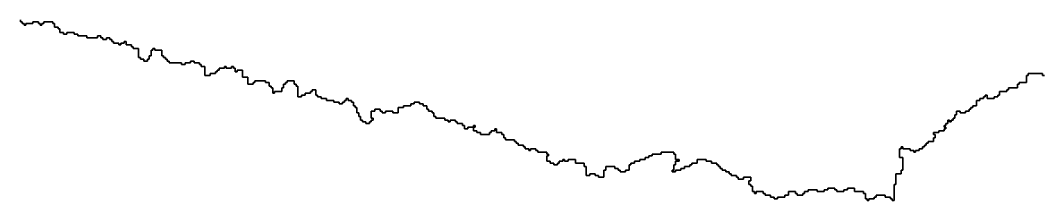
# Model space of a CAD drawing. Header units: inches. Extents: x -98695 to 376223, y 1122520 to 1501782.
# Drawn here: x 339114 to 356728, y 1185355 to 1188461 of the extents above; entities that cross this region are included whole.
import ezdxf

# ---------------------------------------------------------------- set-up
doc = ezdxf.new("R2010")
doc.units = ezdxf.units.IN
doc.header["$MEASUREMENT"] = 0
doc.layers.add('subs1', color=7, linetype='Continuous', true_color=0xc8dcf7)

msp = doc.modelspace()

# ---------------------------------------------------------------- linework, layer by layer
at = {"layer": 'subs1'}
msp.add_lwpolyline([(356759, 1187514), (356728, 1187514), (356728, 1187545), (356481, 1187545), (356481, 1187514), (356450, 1187514), (356450, 1187391), (356327, 1187391), (356327, 1187360), (356296, 1187360), (356296, 1187298), (356142, 1187298), (356142, 1187267), (356111, 1187267), (356111, 1187236), (355988, 1187236), (355988, 1187175), (355957, 1187175), (355957, 1187144), (355895, 1187144), (355895, 1187113), (355772, 1187113), (355772, 1187175), (355741, 1187175), (355741, 1187144), (355710, 1187144), (355710, 1187113), (355648, 1187113), (355648, 1187082), (355587, 1187082), (355587, 1186990), (355525, 1186990), (355525, 1186959), (355494, 1186959), (355494, 1186928), (355463, 1186928), (355463, 1186897), (355401, 1186897), (355401, 1186866), (355309, 1186866), (355309, 1186897), (355247, 1186897), (355247, 1186835), (355216, 1186835), (355216, 1186774), (355186, 1186774), (355186, 1186743), (355155, 1186743), (355155, 1186712), (355124, 1186712), (355124, 1186743), (355093, 1186743), (355093, 1186681), (355062, 1186681), (355062, 1186650), (355031, 1186650), (355031, 1186619), (355062, 1186619), (355062, 1186589), (355031, 1186589), (355031, 1186558), (354939, 1186558), (354939, 1186527), (354846, 1186527), (354846, 1186496), (354877, 1186496), (354877, 1186434), (354846, 1186434), (354846, 1186373), (354754, 1186373), (354754, 1186342), (354723, 1186342), (354723, 1186311), (354692, 1186311), (354692, 1186280), (354661, 1186280), (354661, 1186249), (354599, 1186249), (354599, 1186218), (354538, 1186218), (354538, 1186188), (354507, 1186188), (354507, 1186218), (354445, 1186218), (354445, 1186249), (354322, 1186249), (354322, 1186280), (354291, 1186280), (354291, 1186249), (354260, 1186249), (354260, 1186095), (354322, 1186095), (354322, 1185879), (354291, 1185879), (354291, 1185817), (354198, 1185817), (354198, 1185632), (354168, 1185632), (354168, 1185355), (354137, 1185355), (354137, 1185386), (354106, 1185386), (354106, 1185416), (354013, 1185416), (354013, 1185447), (353859, 1185447), (353859, 1185416), (353828, 1185416), (353828, 1185386), (353736, 1185386), (353736, 1185355), (353705, 1185355), (353705, 1185386), (353674, 1185386), (353674, 1185478), (353643, 1185478), (353643, 1185509), (353489, 1185509), (353489, 1185571), (353366, 1185571), (353366, 1185540), (353304, 1185540), (353304, 1185509), (353180, 1185509), (353180, 1185540), (353150, 1185540), (353150, 1185571), (353026, 1185571), (353026, 1185540), (352965, 1185540), (352965, 1185509), (352841, 1185509), (352841, 1185540), (352687, 1185540), (352687, 1185509), (352625, 1185509), (352625, 1185478), (352594, 1185478), (352594, 1185447), (352502, 1185447), (352502, 1185478), (352471, 1185478), (352471, 1185509), (352348, 1185509), (352348, 1185447), (352286, 1185447), (352286, 1185416), (352163, 1185416), (352163, 1185386), (352101, 1185386), (352101, 1185416), (352039, 1185416), (352039, 1185447), (351947, 1185447), (351947, 1185478), (351916, 1185478), (351916, 1185509), (351792, 1185509), (351792, 1185478), (351762, 1185478), (351762, 1185509), (351731, 1185509), (351731, 1185601), (351700, 1185601), (351700, 1185632), (351669, 1185632), (351669, 1185694), (351700, 1185694), (351700, 1185756), (351576, 1185756), (351576, 1185725), (351484, 1185725), (351484, 1185756), (351453, 1185756), (351453, 1185787), (351361, 1185787), (351361, 1185817), (351330, 1185817), (351330, 1185848), (351268, 1185848), (351268, 1185879), (351206, 1185879), (351206, 1185910), (351175, 1185910), (351175, 1185941), (351145, 1185941), (351145, 1185972), (351114, 1185972), (351114, 1186002), (351021, 1186002), (351021, 1186033), (350929, 1186033), (350929, 1186064), (350774, 1186064), (350774, 1186002), (350682, 1186002), (350682, 1185972), (350651, 1185972), (350651, 1185941), (350559, 1185941), (350559, 1185910), (350497, 1185910), (350497, 1185879), (350404, 1185879), (350404, 1185848), (350343, 1185848), (350343, 1185879), (350373, 1185879), (350373, 1185972), (350404, 1185972), (350404, 1186033), (350466, 1186033), (350466, 1186064), (350404, 1186064), (350404, 1186157), (350373, 1186157), (350373, 1186188), (350158, 1186188), (350158, 1186157), (350003, 1186157), (350003, 1186126), (349942, 1186126), (349942, 1186095), (349880, 1186095), (349880, 1186064), (349787, 1186064), (349787, 1186033), (349695, 1186033), (349695, 1186002), (349633, 1186002), (349633, 1185972), (349602, 1185972), (349602, 1185879), (349541, 1185879), (349541, 1185848), (349448, 1185848), (349448, 1185879), (349417, 1185879), (349417, 1185910), (349355, 1185910), (349355, 1185941), (349201, 1185941), (349201, 1185879), (349170, 1185879), (349170, 1185756), (349078, 1185756), (349078, 1185787), (349016, 1185787), (349016, 1185817), (348924, 1185817), (348924, 1185787), (348862, 1185787), (348862, 1185941), (348831, 1185941), (348831, 1186002), (348677, 1186002), (348677, 1186064), (348553, 1186064), (348553, 1186033), (348492, 1186033), (348492, 1186064), (348461, 1186064), (348461, 1186033), (348399, 1186033), (348399, 1186002), (348368, 1186002), (348368, 1185972), (348307, 1185972), (348307, 1186002), (348245, 1186002), (348245, 1186033), (348183, 1186033), (348183, 1186126), (348214, 1186126), (348214, 1186157), (348183, 1186157), (348183, 1186188), (348029, 1186188), (348029, 1186218), (347998, 1186218), (347998, 1186249), (347906, 1186249), (347906, 1186218), (347875, 1186218), (347875, 1186249), (347813, 1186249), (347813, 1186280), (347782, 1186280), (347782, 1186311), (347690, 1186311), (347690, 1186342), (347659, 1186342), (347659, 1186373), (347628, 1186373), (347628, 1186403), (347474, 1186403), (347474, 1186434), (347443, 1186434), (347443, 1186496), (347412, 1186496), (347412, 1186527), (347320, 1186527), (347320, 1186589), (347289, 1186589), (347289, 1186558), (347227, 1186558), (347227, 1186527), (347196, 1186527), (347196, 1186496), (347042, 1186496), (347042, 1186527), (346980, 1186527), (346980, 1186558), (346919, 1186558), (346919, 1186619), (346949, 1186619), (346949, 1186650), (346919, 1186650), (346919, 1186619), (346826, 1186619), (346826, 1186589), (346764, 1186589), (346764, 1186650), (346734, 1186650), (346734, 1186681), (346641, 1186681), (346641, 1186712), (346610, 1186712), (346610, 1186743), (346518, 1186743), (346518, 1186712), (346487, 1186712), (346487, 1186743), (346425, 1186743), (346425, 1186774), (346271, 1186774), (346271, 1186804), (346240, 1186804), (346240, 1186866), (346209, 1186866), (346209, 1186897), (346147, 1186897), (346147, 1186928), (346117, 1186928), (346117, 1186990), (346055, 1186990), (346055, 1187020), (345993, 1187020), (345993, 1187051), (345901, 1187051), (345901, 1187020), (345839, 1187020), (345839, 1186990), (345716, 1186990), (345716, 1186959), (345623, 1186959), (345623, 1186866), (345530, 1186866), (345530, 1186897), (345407, 1186897), (345407, 1186866), (345345, 1186866), (345345, 1186897), (345315, 1186897), (345315, 1186928), (345222, 1186928), (345222, 1186897), (345160, 1186897), (345160, 1186774), (345191, 1186774), (345191, 1186743), (345160, 1186743), (345160, 1186712), (345129, 1186712), (345129, 1186681), (345068, 1186681), (345068, 1186712), (345006, 1186712), (345006, 1186743), (344975, 1186743), (344975, 1186804), (344944, 1186804), (344944, 1186866), (344914, 1186866), (344914, 1186959), (344883, 1186959), (344883, 1186990), (344852, 1186990), (344852, 1187051), (344821, 1187051), (344821, 1187082), (344759, 1187082), (344759, 1187113), (344728, 1187113), (344728, 1187082), (344698, 1187082), (344698, 1187051), (344667, 1187051), (344667, 1187020), (344605, 1187020), (344605, 1187051), (344513, 1187051), (344513, 1187082), (344389, 1187082), (344389, 1187113), (344297, 1187113), (344297, 1187144), (344235, 1187144), (344235, 1187175), (344204, 1187175), (344204, 1187267), (344142, 1187267), (344142, 1187236), (344112, 1187236), (344112, 1187205), (344019, 1187205), (344019, 1187175), (343957, 1187175), (343957, 1187144), (343896, 1187144), (343896, 1187329), (343865, 1187329), (343865, 1187360), (343834, 1187360), (343834, 1187421), (343711, 1187421), (343711, 1187391), (343680, 1187391), (343680, 1187360), (343649, 1187360), (343649, 1187298), (343618, 1187298), (343618, 1187236), (343495, 1187236), (343495, 1187205), (343464, 1187205), (343464, 1187298), (343433, 1187298), (343433, 1187329), (343402, 1187329), (343402, 1187391), (343340, 1187391), (343340, 1187421), (343155, 1187421), (343155, 1187391), (343124, 1187391), (343124, 1187360), (343032, 1187360), (343032, 1187483), (342939, 1187483), (342939, 1187606), (342847, 1187606), (342847, 1187576), (342816, 1187576), (342816, 1187637), (342785, 1187637), (342785, 1187668), (342754, 1187668), (342754, 1187637), (342662, 1187637), (342662, 1187668), (342631, 1187668), (342631, 1187637), (342538, 1187637), (342538, 1187606), (342507, 1187606), (342507, 1187576), (342477, 1187576), (342477, 1187545), (342384, 1187545), (342384, 1187514), (342292, 1187514), (342292, 1187668), (342230, 1187668), (342230, 1187699), (342199, 1187699), (342199, 1187730), (342106, 1187730), (342106, 1187761), (342045, 1187761), (342045, 1187730), (341952, 1187730), (341952, 1187699), (341891, 1187699), (341891, 1187730), (341675, 1187730), (341675, 1187761), (341644, 1187761), (341644, 1187792), (341613, 1187792), (341613, 1187822), (341582, 1187822), (341582, 1187853), (341551, 1187853), (341551, 1187946), (341428, 1187946), (341428, 1187977), (341397, 1187977), (341397, 1187946), (341366, 1187946), (341366, 1187853), (341335, 1187853), (341335, 1187792), (341304, 1187792), (341304, 1187761), (341243, 1187761), (341243, 1187792), (341181, 1187792), (341181, 1187822), (341150, 1187822), (341150, 1187977), (341058, 1187977), (341058, 1188007), (341027, 1188007), (341027, 1188038), (340934, 1188038), (340934, 1188100), (340903, 1188100), (340903, 1188069), (340842, 1188069), (340842, 1188038), (340811, 1188038), (340811, 1188069), (340718, 1188069), (340718, 1188100), (340688, 1188100), (340688, 1188131), (340657, 1188131), (340657, 1188162), (340595, 1188162), (340595, 1188131), (340533, 1188131), (340533, 1188162), (340502, 1188162), (340502, 1188193), (340441, 1188193), (340441, 1188162), (340256, 1188162), (340256, 1188193), (340101, 1188193), (340101, 1188223), (340040, 1188223), (340040, 1188254), (339916, 1188254), (339916, 1188223), (339855, 1188223), (339855, 1188254), (339793, 1188254), (339793, 1188316), (339762, 1188316), (339762, 1188347), (339700, 1188347), (339700, 1188409), (339670, 1188409), (339670, 1188439), (339515, 1188439), (339515, 1188409), (339484, 1188409), (339484, 1188378), (339454, 1188378), (339454, 1188409), (339423, 1188409), (339423, 1188439), (339330, 1188439), (339330, 1188409), (339207, 1188409), (339207, 1188378), (339176, 1188378), (339176, 1188409), (339145, 1188409), (339145, 1188439), (339114, 1188439), (339114, 1188470)], dxfattribs=at)
msp.add_polyline3d([(339114, 1188470, 0), (339114, 1188439, 0), (339145, 1188439, 0), (339145, 1188409, 0), (339176, 1188409, 0), (339176, 1188378, 0), (339207, 1188378, 0), (339207, 1188409, 0), (339330, 1188409, 0), (339330, 1188439, 0), (339423, 1188439, 0), (339423, 1188409, 0), (339454, 1188409, 0), (339454, 1188378, 0), (339484, 1188378, 0), (339484, 1188409, 0), (339515, 1188409, 0), (339515, 1188439, 0), (339670, 1188439, 0), (339670, 1188409, 0), (339700, 1188409, 0), (339700, 1188347, 0), (339762, 1188347, 0), (339762, 1188316, 0), (339793, 1188316, 0), (339793, 1188254, 0), (339855, 1188254, 0), (339855, 1188223, 0), (339916, 1188223, 0), (339916, 1188254, 0), (340040, 1188254, 0), (340040, 1188223, 0), (340101, 1188223, 0), (340101, 1188193, 0), (340256, 1188193, 0), (340256, 1188162, 0), (340441, 1188162, 0), (340441, 1188193, 0), (340502, 1188193, 0), (340502, 1188162, 0), (340533, 1188162, 0), (340533, 1188131, 0), (340595, 1188131, 0), (340595, 1188162, 0), (340657, 1188162, 0), (340657, 1188131, 0), (340688, 1188131, 0), (340688, 1188100, 0), (340718, 1188100, 0), (340718, 1188069, 0), (340811, 1188069, 0), (340811, 1188038, 0), (340842, 1188038, 0), (340842, 1188069, 0), (340903, 1188069, 0), (340903, 1188100, 0), (340934, 1188100, 0), (340934, 1188038, 0), (341027, 1188038, 0), (341027, 1188007, 0), (341058, 1188007, 0), (341058, 1187977, 0), (341150, 1187977, 0), (341150, 1187822, 0), (341181, 1187822, 0), (341181, 1187792, 0), (341243, 1187792, 0), (341243, 1187761, 0), (341304, 1187761, 0), (341304, 1187792, 0), (341335, 1187792, 0), (341335, 1187853, 0), (341366, 1187853, 0), (341366, 1187946, 0), (341397, 1187946, 0), (341397, 1187977, 0), (341428, 1187977, 0), (341428, 1187946, 0), (341551, 1187946, 0), (341551, 1187853, 0), (341582, 1187853, 0), (341582, 1187822, 0), (341613, 1187822, 0), (341613, 1187792, 0), (341644, 1187792, 0), (341644, 1187761, 0), (341675, 1187761, 0), (341675, 1187730, 0), (341891, 1187730, 0), (341891, 1187699, 0), (341952, 1187699, 0), (341952, 1187730, 0), (342045, 1187730, 0), (342045, 1187761, 0), (342106, 1187761, 0), (342106, 1187730, 0), (342199, 1187730, 0), (342199, 1187699, 0), (342230, 1187699, 0), (342230, 1187668, 0), (342292, 1187668, 0), (342292, 1187514, 0), (342384, 1187514, 0), (342384, 1187545, 0), (342477, 1187545, 0), (342477, 1187576, 0), (342507, 1187576, 0), (342507, 1187606, 0), (342538, 1187606, 0), (342538, 1187637, 0), (342631, 1187637, 0), (342631, 1187668, 0), (342662, 1187668, 0), (342662, 1187637, 0), (342754, 1187637, 0), (342754, 1187668, 0), (342785, 1187668, 0), (342785, 1187637, 0), (342816, 1187637, 0), (342816, 1187576, 0), (342847, 1187576, 0), (342847, 1187606, 0), (342939, 1187606, 0), (342939, 1187483, 0), (343032, 1187483, 0), (343032, 1187360, 0), (343124, 1187360, 0), (343124, 1187391, 0), (343155, 1187391, 0), (343155, 1187421, 0), (343340, 1187421, 0), (343340, 1187391, 0), (343402, 1187391, 0), (343402, 1187329, 0), (343433, 1187329, 0), (343433, 1187298, 0), (343464, 1187298, 0), (343464, 1187205, 0), (343495, 1187205, 0), (343495, 1187236, 0), (343618, 1187236, 0), (343618, 1187298, 0), (343649, 1187298, 0), (343649, 1187360, 0), (343680, 1187360, 0), (343680, 1187391, 0), (343711, 1187391, 0), (343711, 1187421, 0), (343834, 1187421, 0), (343834, 1187360, 0), (343865, 1187360, 0), (343865, 1187329, 0), (343896, 1187329, 0), (343896, 1187144, 0), (343957, 1187144, 0), (343957, 1187175, 0), (344019, 1187175, 0), (344019, 1187205, 0), (344112, 1187205, 0), (344112, 1187236, 0), (344142, 1187236, 0), (344142, 1187267, 0), (344204, 1187267, 0), (344204, 1187175, 0), (344235, 1187175, 0), (344235, 1187144, 0), (344297, 1187144, 0), (344297, 1187113, 0), (344389, 1187113, 0), (344389, 1187082, 0), (344513, 1187082, 0), (344513, 1187051, 0), (344605, 1187051, 0), (344605, 1187020, 0), (344667, 1187020, 0), (344667, 1187051, 0), (344698, 1187051, 0), (344698, 1187082, 0), (344728, 1187082, 0), (344728, 1187113, 0), (344759, 1187113, 0), (344759, 1187082, 0), (344821, 1187082, 0), (344821, 1187051, 0), (344852, 1187051, 0), (344852, 1186990, 0), (344883, 1186990, 0), (344883, 1186959, 0), (344914, 1186959, 0), (344914, 1186866, 0), (344944, 1186866, 0), (344944, 1186804, 0), (344975, 1186804, 0), (344975, 1186743, 0), (345006, 1186743, 0), (345006, 1186712, 0), (345068, 1186712, 0), (345068, 1186681, 0), (345129, 1186681, 0), (345129, 1186712, 0), (345160, 1186712, 0), (345160, 1186743, 0), (345191, 1186743, 0), (345191, 1186774, 0), (345160, 1186774, 0), (345160, 1186897, 0), (345222, 1186897, 0), (345222, 1186928, 0), (345315, 1186928, 0), (345315, 1186897, 0), (345345, 1186897, 0), (345345, 1186866, 0), (345407, 1186866, 0), (345407, 1186897, 0), (345530, 1186897, 0), (345530, 1186866, 0), (345623, 1186866, 0), (345623, 1186959, 0), (345716, 1186959, 0), (345716, 1186990, 0), (345839, 1186990, 0), (345839, 1187020, 0), (345901, 1187020, 0), (345901, 1187051, 0), (345993, 1187051, 0), (345993, 1187020, 0), (346055, 1187020, 0), (346055, 1186990, 0), (346117, 1186990, 0), (346117, 1186928, 0), (346147, 1186928, 0), (346147, 1186897, 0), (346209, 1186897, 0), (346209, 1186866, 0), (346240, 1186866, 0), (346240, 1186804, 0), (346271, 1186804, 0), (346271, 1186774, 0), (346425, 1186774, 0), (346425, 1186743, 0), (346487, 1186743, 0), (346487, 1186712, 0), (346518, 1186712, 0), (346518, 1186743, 0), (346610, 1186743, 0), (346610, 1186712, 0), (346641, 1186712, 0), (346641, 1186681, 0), (346734, 1186681, 0), (346734, 1186650, 0), (346764, 1186650, 0), (346764, 1186589, 0), (346826, 1186589, 0), (346826, 1186619, 0), (346919, 1186619, 0), (346919, 1186558, 0), (346980, 1186558, 0), (346980, 1186527, 0), (347042, 1186527, 0), (347042, 1186496, 0), (347196, 1186496, 0), (347196, 1186527, 0), (347227, 1186527, 0), (347227, 1186558, 0), (347289, 1186558, 0), (347289, 1186589, 0), (347320, 1186589, 0), (347320, 1186527, 0), (347412, 1186527, 0), (347412, 1186496, 0), (347443, 1186496, 0), (347443, 1186434, 0), (347474, 1186434, 0), (347474, 1186403, 0), (347628, 1186403, 0), (347628, 1186373, 0), (347659, 1186373, 0), (347659, 1186342, 0), (347690, 1186342, 0), (347690, 1186311, 0), (347782, 1186311, 0), (347782, 1186280, 0), (347813, 1186280, 0), (347813, 1186249, 0), (347875, 1186249, 0), (347875, 1186218, 0), (347906, 1186218, 0), (347906, 1186249, 0), (347998, 1186249, 0), (347998, 1186218, 0), (348029, 1186218, 0), (348029, 1186188, 0), (348183, 1186188, 0), (348183, 1186157, 0), (348214, 1186157, 0), (348214, 1186126, 0), (348183, 1186126, 0), (348183, 1186033, 0), (348245, 1186033, 0), (348245, 1186002, 0), (348307, 1186002, 0), (348307, 1185972, 0), (348368, 1185972, 0), (348368, 1186002, 0), (348399, 1186002, 0), (348399, 1186033, 0), (348461, 1186033, 0), (348461, 1186064, 0), (348492, 1186064, 0), (348492, 1186033, 0), (348553, 1186033, 0), (348553, 1186064, 0), (348677, 1186064, 0), (348677, 1186002, 0), (348831, 1186002, 0), (348831, 1185941, 0), (348862, 1185941, 0), (348862, 1185787, 0), (348924, 1185787, 0), (348924, 1185817, 0), (349016, 1185817, 0), (349016, 1185787, 0), (349078, 1185787, 0), (349078, 1185756, 0), (349170, 1185756, 0), (349170, 1185879, 0), (349201, 1185879, 0), (349201, 1185941, 0), (349355, 1185941, 0), (349355, 1185910, 0), (349417, 1185910, 0), (349417, 1185879, 0), (349448, 1185879, 0), (349448, 1185848, 0), (349541, 1185848, 0), (349541, 1185879, 0), (349602, 1185879, 0), (349602, 1185972, 0), (349633, 1185972, 0), (349633, 1186002, 0), (349695, 1186002, 0), (349695, 1186033, 0), (349787, 1186033, 0), (349787, 1186064, 0), (349880, 1186064, 0), (349880, 1186095, 0), (349942, 1186095, 0), (349942, 1186126, 0), (350003, 1186126, 0), (350003, 1186157, 0), (350158, 1186157, 0), (350158, 1186188, 0), (350373, 1186188, 0), (350373, 1186157, 0), (350404, 1186157, 0), (350404, 1186064, 0), (350466, 1186064, 0), (350466, 1186033, 0), (350404, 1186033, 0), (350404, 1185972, 0), (350373, 1185972, 0), (350373, 1185879, 0), (350343, 1185879, 0), (350343, 1185848, 0), (350404, 1185848, 0), (350404, 1185879, 0), (350497, 1185879, 0), (350497, 1185910, 0), (350559, 1185910, 0), (350559, 1185941, 0), (350651, 1185941, 0), (350651, 1185972, 0), (350682, 1185972, 0), (350682, 1186002, 0), (350774, 1186002, 0), (350774, 1186064, 0), (350929, 1186064, 0), (350929, 1186033, 0), (351021, 1186033, 0), (351021, 1186002, 0), (351114, 1186002, 0), (351114, 1185972, 0), (351145, 1185972, 0), (351145, 1185941, 0), (351175, 1185941, 0), (351175, 1185910, 0), (351206, 1185910, 0), (351206, 1185879, 0), (351268, 1185879, 0), (351268, 1185848, 0), (351330, 1185848, 0), (351330, 1185817, 0), (351361, 1185817, 0), (351361, 1185787, 0), (351453, 1185787, 0), (351453, 1185756, 0), (351484, 1185756, 0), (351484, 1185725, 0), (351576, 1185725, 0), (351576, 1185756, 0), (351700, 1185756, 0), (351700, 1185694, 0), (351669, 1185694, 0), (351669, 1185632, 0), (351700, 1185632, 0), (351700, 1185601, 0), (351731, 1185601, 0), (351731, 1185509, 0), (351762, 1185509, 0), (351762, 1185478, 0), (351792, 1185478, 0), (351792, 1185509, 0), (351916, 1185509, 0), (351916, 1185478, 0), (351947, 1185478, 0), (351947, 1185447, 0), (352039, 1185447, 0), (352039, 1185416, 0), (352101, 1185416, 0), (352101, 1185386, 0), (352163, 1185386, 0), (352163, 1185416, 0), (352286, 1185416, 0), (352286, 1185447, 0), (352348, 1185447, 0), (352348, 1185509, 0), (352471, 1185509, 0), (352471, 1185478, 0), (352502, 1185478, 0), (352502, 1185447, 0), (352594, 1185447, 0), (352594, 1185478, 0), (352625, 1185478, 0), (352625, 1185509, 0), (352687, 1185509, 0), (352687, 1185540, 0), (352841, 1185540, 0), (352841, 1185509, 0), (352965, 1185509, 0), (352965, 1185540, 0), (353026, 1185540, 0), (353026, 1185571, 0), (353150, 1185571, 0), (353150, 1185540, 0), (353180, 1185540, 0), (353180, 1185509, 0), (353304, 1185509, 0), (353304, 1185540, 0), (353366, 1185540, 0), (353366, 1185571, 0), (353489, 1185571, 0), (353489, 1185509, 0), (353643, 1185509, 0), (353643, 1185478, 0), (353674, 1185478, 0), (353674, 1185386, 0), (353705, 1185386, 0), (353705, 1185355, 0), (353736, 1185355, 0), (353736, 1185386, 0), (353828, 1185386, 0), (353828, 1185416, 0), (353859, 1185416, 0), (353859, 1185447, 0), (354013, 1185447, 0), (354013, 1185416, 0), (354106, 1185416, 0), (354106, 1185386, 0), (354137, 1185386, 0), (354137, 1185355, 0), (354168, 1185355, 0), (354168, 1185632, 0), (354198, 1185632, 0), (354198, 1185817, 0), (354291, 1185817, 0), (354291, 1185879, 0), (354322, 1185879, 0), (354322, 1186095, 0), (354260, 1186095, 0), (354260, 1186249, 0), (354291, 1186249, 0), (354291, 1186280, 0), (354322, 1186280, 0), (354322, 1186249, 0), (354445, 1186249, 0), (354445, 1186218, 0), (354507, 1186218, 0), (354507, 1186188, 0), (354538, 1186188, 0), (354538, 1186218, 0), (354599, 1186218, 0), (354599, 1186249, 0), (354661, 1186249, 0), (354661, 1186280, 0), (354692, 1186280, 0), (354692, 1186311, 0), (354723, 1186311, 0), (354723, 1186342, 0), (354754, 1186342, 0), (354754, 1186373, 0), (354846, 1186373, 0), (354846, 1186434, 0), (354877, 1186434, 0), (354877, 1186496, 0), (354846, 1186496, 0), (354846, 1186527, 0), (354939, 1186527, 0), (354939, 1186558, 0), (355031, 1186558, 0), (355031, 1186589, 0), (355062, 1186589, 0), (355062, 1186619, 0), (355031, 1186619, 0), (355031, 1186650, 0), (355062, 1186650, 0), (355062, 1186681, 0), (355093, 1186681, 0), (355093, 1186743, 0), (355124, 1186743, 0), (355124, 1186712, 0), (355155, 1186712, 0), (355155, 1186743, 0), (355186, 1186743, 0), (355186, 1186774, 0), (355216, 1186774, 0), (355216, 1186835, 0), (355247, 1186835, 0), (355247, 1186897, 0), (355309, 1186897, 0), (355309, 1186866, 0), (355401, 1186866, 0), (355401, 1186897, 0), (355463, 1186897, 0), (355463, 1186928, 0), (355494, 1186928, 0), (355494, 1186959, 0), (355525, 1186959, 0), (355525, 1186990, 0), (355587, 1186990, 0), (355587, 1187082, 0), (355648, 1187082, 0), (355648, 1187113, 0), (355710, 1187113, 0), (355710, 1187144, 0), (355741, 1187144, 0), (355741, 1187175, 0), (355772, 1187175, 0), (355772, 1187113, 0), (355895, 1187113, 0), (355895, 1187144, 0), (355957, 1187144, 0), (355957, 1187175, 0), (355988, 1187175, 0), (355988, 1187236, 0), (356111, 1187236, 0), (356111, 1187267, 0), (356142, 1187267, 0), (356142, 1187298, 0), (356296, 1187298, 0), (356296, 1187360, 0), (356327, 1187360, 0), (356327, 1187391, 0), (356450, 1187391, 0), (356450, 1187514, 0), (356481, 1187514, 0), (356481, 1187545, 0), (356728, 1187545, 0), (356728, 1187514, 0), (356759, 1187514, 0)], dxfattribs=at)
msp.add_polyline3d([(346919, 1186619, 0), (346919, 1186650, 0), (346949, 1186650, 0), (346949, 1186619, 0)], close=True, dxfattribs=at)

doc.saveas('drawing.dxf')
